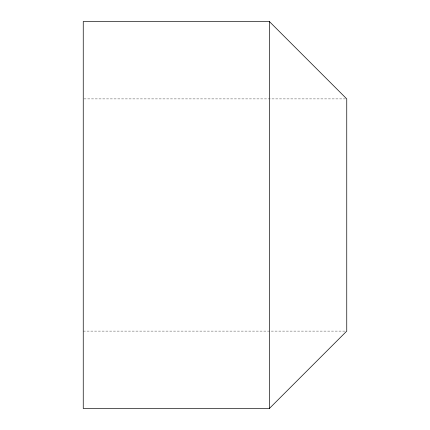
<?xml version="1.0" encoding="UTF-8"?>
<svg xmlns="http://www.w3.org/2000/svg" width="430" height="430" viewBox="0 0 430 430"><rect width="100%" height="100%" fill="white"/><g stroke="black" fill="none" stroke-linecap="round" stroke-linejoin="round"><path stroke-width="0.32" stroke-dasharray="2.15 1.61" d="M83.915 98.9L345.414 98.9M83.248 331.1L345.414 331.1"/><path stroke-width="0.64" d="M269.352 408.5L346.752 331.1L346.752 98.9L269.352 21.5L83.248 21.5L83.248 408.5L269.352 408.5L269.352 21.5"/></g></svg>
